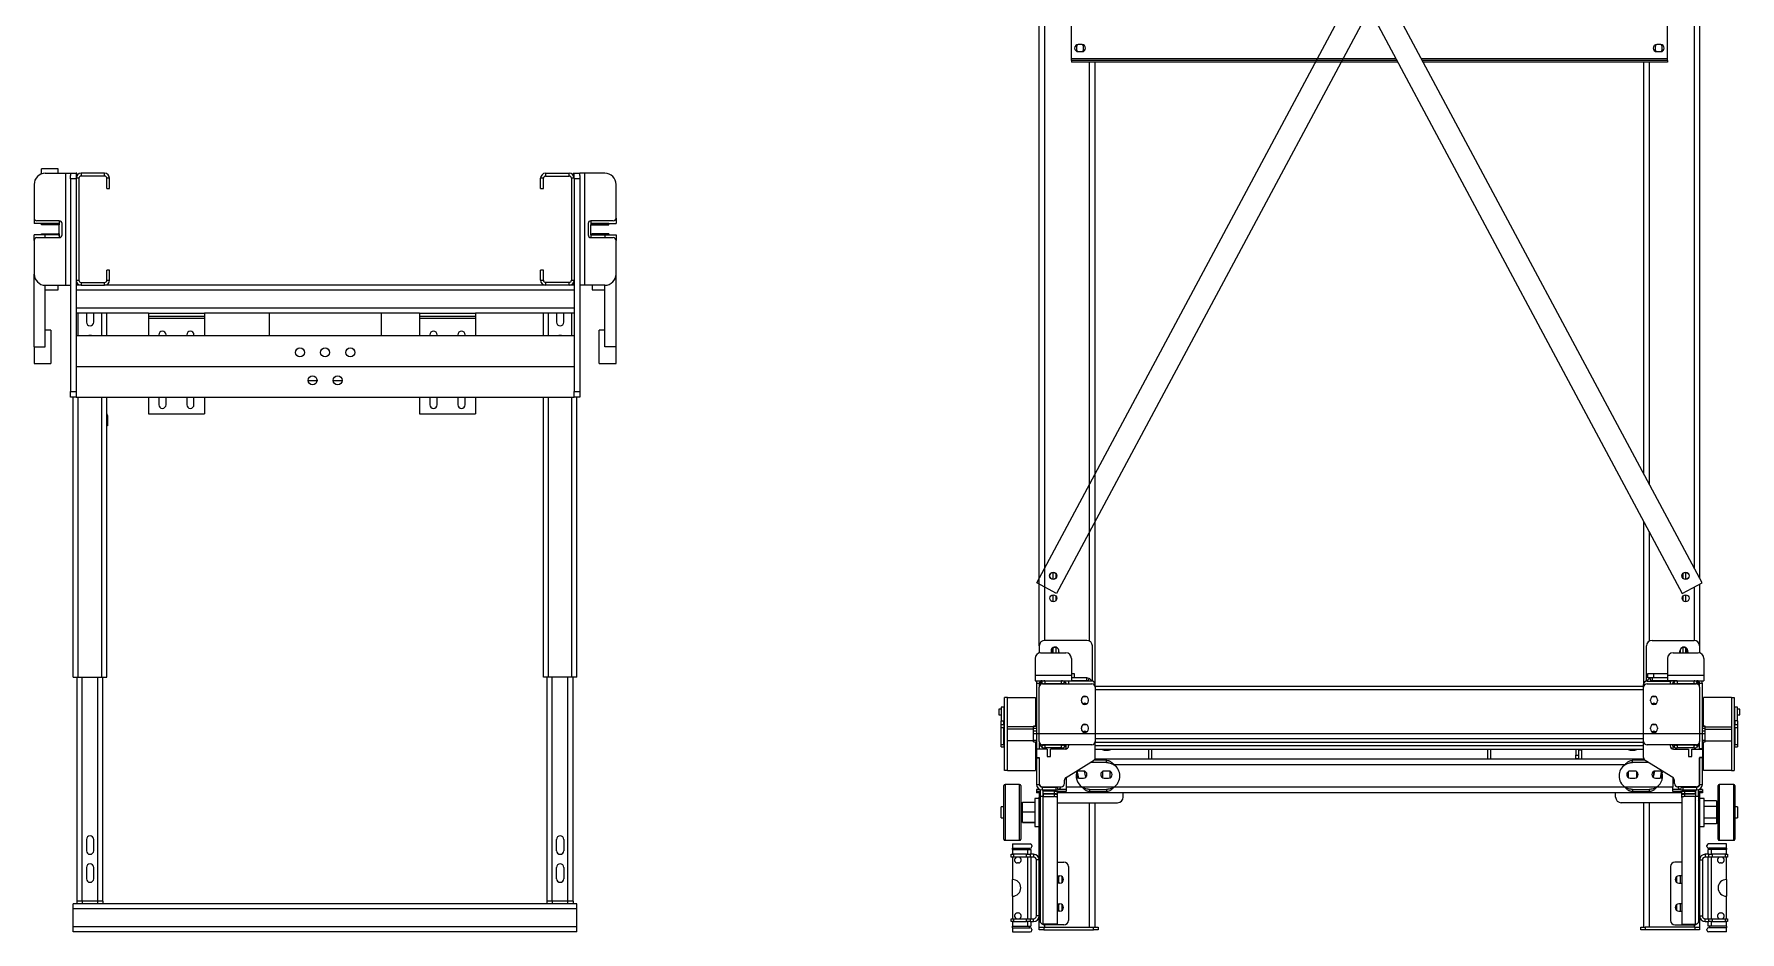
# Model space of a CAD drawing. Header units: millimetres. Extents: x -54 to 6594, y -112 to 3218.
# Drawn here: x 3507 to 6555, y 0 to 1604 of the extents above; entities that cross this region are included whole.
import ezdxf

# ---------------------------------------------------------------- set-up
doc = ezdxf.new("R2010")
doc.units = ezdxf.units.MM

# ---------------------------------------------------------------- blocks, each defined once
blk = doc.blocks.new('LKarkas_üstten')
at = {"color": 7, "linetype": 'Continuous', "lineweight": 15}
for p, q in [((43, 1363), (13, 1363)), ((13, 1353.7), (13, 1363)), ((20, 1355), (56, 1355)), ((43, 1355), (43, 1363)), ((56, 1355), (56, 1155)), ((56, 1355), (65, 1355)), ((65, 1355), (65, 1351)), ((65, 1355), (75, 1355)), ((65, 1345), (65, 1351)), ((65, 1345), (65, 965)), ((75, 1345), (65, 1345)), ((75, 1355), (75, 1346)), ((76.5, 1355), (75, 1355)), ((80, 1346), (75, 1346)), ((75, 1346), (75, 1164)), ((75, 1345), (75, 965)), ((76.5, 1351), (76.5, 1355)), ((80, 1346), (80, 1164)), ((84, 1355), (84, 1350)), ((126, 1355), (84, 1355)), ((126, 1350), (84, 1350)), ((126, 1350), (126, 1355)), ((130, 1328), (130, 1346)), ((135, 1346), (130, 1346)), ((135, 1328), (135, 1346)), ((910, 1346), (905, 1346)), ((905, 1328), (905, 1346)), ((910, 1328), (910, 1346)), ((914, 1355), (914, 1350)), ((914, 1355), (956, 1355)), ((914, 1350), (956, 1350)), ((956, 1350), (956, 1355)), ((960, 1346), (960, 1164)), ((965, 1346), (960, 1346)), ((963.5, 1355), (963.5, 1351)), ((963.5, 1355), (965, 1355)), ((965, 1355), (975, 1355)), ((965, 1346), (965, 1355)), ((965, 1346), (965, 1164)), ((965, 1345), (965, 965)), ((975, 1345), (965, 1345)), ((975, 1351), (975, 1355)), ((984, 1355), (975, 1355)), ((975, 1351), (975, 1345)), ((975, 1345), (975, 965)), ((984, 1155), (984, 1355)), ((1020, 1355), (984, 1355)), ((0, 1335), (0, 1275)), ((130, 1328), (135, 1328)), ((905, 1328), (910, 1328)), ((1040, 1275), (1040, 1335)), ((0, 1275), (0, 1265)), ((43, 1265), (0, 1265)), ((45, 1270), (5, 1270)), ((45, 1265), (43, 1265)), ((45, 1270), (45, 1263)), ((45, 1247), (45, 1263)), ((50, 1245), (50, 1265)), ((990, 1265), (990, 1245)), ((995, 1270), (995, 1263)), ((1035, 1270), (995, 1270)), ((995, 1265), (1040, 1265)), ((995, 1247), (995, 1263)), ((1040, 1275), (1040, 1265)), ((0, 1235), (0, 1245)), ((20, 1245), (0, 1245)), ((0, 1235), (0, 1175)), ((5, 1240), (45, 1240)), ((20, 1240), (20, 1245)), ((45, 1245), (20, 1245)), ((45, 1247), (45, 1240)), ((995, 1247), (995, 1240)), ((995, 1245), (1020, 1245)), ((995, 1240), (1035, 1240)), ((997, 1247), (997, 1245)), ((1020, 1245), (1020, 1240)), ((1020, 1245), (1040, 1245)), ((1027, 1247), (1027, 1245)), ((1040, 1245), (1040, 1235)), ((1040, 1175), (1040, 1235)), ((0, 1045), (0, 1175)), ((75, 1164), (80, 1164)), ((76.5, 1155), (76.5, 1159)), ((84, 1160), (84, 1155)), ((84, 1160), (126, 1160)), ((126, 1155), (126, 1160)), ((135, 1182), (130, 1182)), ((130, 1164), (130, 1182)), ((130, 1164), (135, 1164)), ((135, 1164), (135, 1182)), ((910, 1182), (905, 1182)), ((905, 1164), (905, 1182)), ((905, 1164), (910, 1164)), ((910, 1164), (910, 1182)), ((914, 1160), (914, 1155)), ((956, 1160), (914, 1160)), ((956, 1155), (956, 1160)), ((960, 1164), (965, 1164)), ((963.5, 1159), (963.5, 1155)), ((1040, 1045), (1040, 1175)), ((20, 1155), (56, 1155)), ((20, 1045), (20, 1155)), ((20, 1147), (43, 1147)), ((43, 1152.2), (43, 1155)), ((43, 1147), (43, 1152.2)), ((56, 1155), (65, 1155)), ((84, 1155), (75, 1155)), ((84, 1155), (126, 1155)), ((914, 1155), (126, 1155)), ((956, 1155), (914, 1155)), ((965, 1155), (956, 1155)), ((984, 1155), (975, 1155)), ((1020, 1155), (984, 1155)), ((997, 1155), (997, 1147)), ((997, 1147), (1020, 1147)), ((1020, 1045), (1020, 1155)), ((204.2, 1105), (75, 1105)), ((93.5, 1105), (93.5, 1089)), ((106.5, 1089), (106.5, 1105)), ((130, 1065), (130, 1105)), ((204.2, 1105), (204.2, 1100)), ((204.2, 1105), (304.2, 1105)), ((204.2, 1100), (304.2, 1100)), ((204.2, 1100), (204.2, 1096)), ((304.2, 1105), (304.2, 1100)), ((688.6, 1105), (304.2, 1105)), ((304.2, 1100), (304.2, 1096)), ((420, 1105), (420, 1065)), ((620, 1105), (620, 1065)), ((688.6, 1105), (688.6, 1100)), ((688.6, 1105), (788.6, 1105)), ((688.6, 1100), (788.6, 1100)), ((688.6, 1100), (688.6, 1096)), ((788.6, 1105), (788.6, 1100)), ((965, 1105), (788.6, 1105)), ((788.6, 1100), (788.6, 1096)), ((910, 1065), (910, 1105)), ((933.5, 1105), (933.5, 1089)), ((946.5, 1089), (946.5, 1105)), ((30, 1075), (20, 1075)), ((30, 1075), (30, 1045)), ((204.2, 1096), (304.2, 1096)), ((204.2, 1096), (204.2, 1065)), ((304.2, 1096), (304.2, 1065)), ((688.6, 1096), (788.6, 1096)), ((688.6, 1096), (688.6, 1065)), ((788.6, 1096), (788.6, 1065)), ((1020, 1075), (1010, 1075)), ((1010, 1015), (1010, 1075)), ((0, 1045), (20, 1045)), ((0, 1045), (0, 1015)), ((30, 1045), (30, 1015)), ((75, 1065), (965, 1065)), ((222.7, 1066.5), (222.7, 1065)), ((235.7, 1065), (235.7, 1066.5)), ((272.7, 1066.5), (272.7, 1065)), ((285.7, 1065), (285.7, 1066.5)), ((707.1, 1066.5), (707.1, 1065)), ((720.1, 1065), (720.1, 1066.5)), ((757.1, 1066.5), (757.1, 1065)), ((770.1, 1065), (770.1, 1066.5)), ((1040, 1045), (1020, 1045)), ((1040, 1015), (1040, 1045)), ((0, 1015), (30, 1015)), ((75, 1010), (965, 1010)), ((1010, 1015), (1040, 1015)), ((489.5, 985), (505.5, 985)), ((534.5, 985), (550.5, 985)), ((65, 965), (75, 965)), ((65, 955), (65, 965)), ((75, 955), (65, 955)), ((70, 455), (70, 955)), ((75, 965), (75, 955)), ((75, 955), (965, 955)), ((130, 455), (130, 955)), ((204.2, 955), (204.2, 925)), ((222.7, 955), (222.7, 941.5)), ((235.7, 941.5), (235.7, 955)), ((272.7, 955), (272.7, 941.5)), ((285.7, 941.5), (285.7, 955)), ((304.2, 955), (304.2, 925)), ((688.6, 955), (688.6, 925)), ((707.1, 955), (707.1, 941.5)), ((720.1, 941.5), (720.1, 955)), ((757.1, 955), (757.1, 941.5)), ((770.1, 941.5), (770.1, 955)), ((788.6, 955), (788.6, 925)), ((910, 455), (910, 955)), ((965, 965), (975, 965)), ((965, 955), (965, 965)), ((975, 955), (965, 955)), ((970, 455), (970, 955)), ((975, 965), (975, 955)), ((131, 922.5), (131, 904)), ((204.2, 925), (304.2, 925)), ((688.6, 925), (788.6, 925)), ((131, 904), (130, 904)), ((70, 455), (79, 455)), ((77, 55), (77, 455)), ((79, 455), (121, 455)), ((121, 455), (130, 455)), ((123, 55), (123, 455)), ((919, 455), (910, 455)), ((917, 55), (917, 455)), ((961, 455), (919, 455)), ((970, 455), (961, 455)), ((963, 55), (963, 455)), ((93.5, 165), (93.5, 145)), ((106.5, 145), (106.5, 165)), ((933.5, 145), (933.5, 165)), ((946.5, 165), (946.5, 145)), ((93.5, 115), (93.5, 95)), ((106.5, 95), (106.5, 115)), ((933.5, 95), (933.5, 115)), ((946.5, 115), (946.5, 95)), ((77, 50), (70, 50)), ((70, 41), (70, 50)), ((970, 41), (70, 41)), ((70, 9), (70, 41)), ((86, 55), (77, 55)), ((77, 50), (77, 55)), ((86, 50), (77, 50)), ((114, 55), (86, 55)), ((86, 55), (86, 50)), ((114, 50), (86, 50)), ((123, 55), (114, 55)), ((114, 50), (114, 55)), ((123, 50), (114, 50)), ((123, 55), (123, 50)), ((917, 50), (123, 50)), ((926, 55), (917, 55)), ((917, 50), (917, 55)), ((926, 50), (917, 50)), ((954, 55), (926, 55)), ((926, 55), (926, 50)), ((954, 50), (926, 50)), ((963, 55), (954, 55)), ((954, 50), (954, 55)), ((963, 50), (954, 50)), ((963, 55), (963, 50)), ((970, 50), (963, 50)), ((970, 41), (970, 50)), ((970, 9), (970, 41)), ((970, 9), (70, 9)), ((70, 0), (70, 9)), ((970, 0), (970, 9)), ((970, 0), (70, 0))]:
    blk.add_line(p, q, dxfattribs=at)
at = {"color": 8, "linetype": 'Continuous', "lineweight": 15}
for p, q in [((965, 1146), (75, 1146)), ((965, 1114), (75, 1114)), ((79, 1065), (79, 1105)), ((121, 1065), (121, 1105)), ((919, 1065), (919, 1105)), ((961, 1065), (961, 1105)), ((79, 455), (79, 955)), ((121, 455), (121, 955)), ((919, 455), (919, 955)), ((961, 455), (961, 955)), ((130, 922.5), (131, 922.5)), ((86, 55), (86, 455)), ((114, 55), (114, 455)), ((926, 55), (926, 455)), ((954, 55), (954, 455))]:
    blk.add_line(p, q, dxfattribs=at)
for points in [[(13, 1265), (43, 1265), (43, 1263), (13, 1263)], [(43, 1265), (45, 1265), (45, 1263), (43, 1263)], [(997, 1265), (995, 1265), (995, 1263), (997, 1263)], [(1027, 1265), (997, 1265), (997, 1263), (1027, 1263)], [(13, 1247), (43, 1247), (43, 1245), (13, 1245)], [(43, 1245), (45, 1245), (45, 1247), (43, 1247)], [(997, 1245), (995, 1245), (995, 1247), (997, 1247)], [(1027, 1247), (997, 1247), (997, 1245), (1027, 1245)]]:
    blk.add_lwpolyline(points, close=True)
at = {"color": 7, "linetype": 'Continuous', "lineweight": 15}
for centre in [(475, 1035), (520, 1035), (565, 1035), (497.5, 985), (542.5, 985)]:
    blk.add_circle(centre, 8, dxfattribs=at)
for centre, radius, start, end in [((20, 1335), 20, 90, 180), ((84, 1346), 9, 90, 180), ((84, 1346), 4, 90, 180), ((126, 1346), 9, 0, 90), ((126, 1346), 4, 0, 90), ((914, 1346), 9, 90, 180), ((914, 1346), 4, 90, 180), ((956, 1346), 9, 0, 90), ((956, 1346), 4, 0, 90), ((1020, 1335), 20, 0, 90), ((5, 1275), 5, 180, 270), ((45, 1265), 5, 0, 90), ((995, 1265), 5, 90, 180), ((1035, 1275), 5, 270, 0), ((5, 1235), 5, 90, 180), ((45, 1245), 5, 270, 0), ((995, 1245), 5, 180, 270), ((1035, 1235), 5, 0, 90), ((20, 1175), 20, 180, 270), ((84, 1164), 9, 180, 270), ((84, 1164), 4, 180, 270), ((126, 1164), 4, 270, 0), ((126, 1164), 9, 270, 0), ((914, 1164), 9, 180, 270), ((914, 1164), 4, 180, 270), ((956, 1164), 9, 270, 0), ((956, 1164), 4, 270, 0), ((1020, 1175), 20, 270, 0), ((100, 1089), 6.5, 180, 0), ((229.2, 1066.5), 6.5, 0, 180), ((279.2, 1066.5), 6.5, 0, 180), ((713.6, 1066.5), 6.5, 0, 180), ((763.6, 1066.5), 6.5, 0, 180), ((940, 1089), 6.5, 180, 0), ((100, 1059), 6.5, 67.3801, 112.6199), ((940, 1059), 6.5, 67.3801, 112.6199), ((124.5, 922.5), 6.5, 0, 32.2042), ((229.2, 941.5), 6.5, 180, 0), ((279.2, 941.5), 6.5, 180, 0), ((713.6, 941.5), 6.5, 180, 0), ((763.6, 941.5), 6.5, 180, 0), ((100, 165), 6.5, 0, 180), ((940, 165), 6.5, 0, 180), ((100, 145), 6.5, 180, 0), ((940, 145), 6.5, 180, 0), ((100, 115), 6.5, 0, 180), ((100, 95), 6.5, 180, 0), ((940, 115), 6.5, 0, 180), ((940, 95), 6.5, 180, 0)]:
    blk.add_arc(centre, radius, start, end, dxfattribs=at)

msp = doc.modelspace()

# ---------------------------------------------------------------- linework, layer by layer
at = {"color": 7, "linetype": 'Continuous', "lineweight": 25}
for p, q in [((5303.1, 510.7), (5303.1, 2728.4)), ((6483.1, 2727.7), (6483.1, 631.6)), ((5298.6, 623.3), (6384.7, 2650.7)), ((6419.9, 2631.8), (5333.9, 604.4)), ((5366.2, 2631.8), (6452.2, 604.4)), ((6487.5, 623.3), (5401.5, 2650.7)), ((5360.6, 1559.5), (5360.6, 1647.5)), ((6425.6, 1559.5), (6425.6, 1647.5)), ((5360.6, 1556.5), (5360.6, 1559.5)), ((5360.6, 1556.5), (5360.6, 1553.5)), ((5942.2, 1556.5), (5360.6, 1556.5)), ((5369.8, 1581), (5369.8, 1576)), ((5379.6, 1584.8), (5372.6, 1584.8)), ((5372.6, 1572.3), (5379.6, 1572.3)), ((5382.3, 1576), (5382.3, 1581)), ((6425.6, 1556.5), (5987.6, 1556.5)), ((6403.8, 1581), (6403.8, 1576)), ((6413.6, 1584.8), (6406.6, 1584.8)), ((6406.6, 1572.3), (6413.6, 1572.3)), ((6416.3, 1576), (6416.3, 1581)), ((6425.6, 1556.5), (6425.6, 1559.5)), ((6425.6, 1556.5), (6425.6, 1553.5)), ((5943.8, 1553.5), (5360.6, 1553.5)), ((5403.1, 442), (5403.1, 1553.5)), ((6425.6, 1553.5), (5989.2, 1553.5)), ((6383.1, 1553.5), (6383.1, 818.2)), ((6383.1, 733.5), (6383.1, 442)), ((5333.9, 604.4), (5298.6, 623.3)), ((5333.1, 632.1), (5333.1, 639.6)), ((6452.2, 604.4), (6487.5, 623.3)), ((6453.1, 639.6), (6453.1, 632.1)), ((6483.1, 620.9), (6483.1, 510.7)), ((5333.1, 592.1), (5333.1, 599.6)), ((6453.1, 599.6), (6453.1, 592.1)), ((5388.1, 520.7), (5313.1, 520.7)), ((6398.1, 520.7), (6473.1, 520.7)), ((5295.6, 488.5), (5295.6, 458.5)), ((5303.1, 510.7), (5303.1, 498.2)), ((5305.6, 498.5), (5350.6, 498.5)), ((5324.2, 500.3), (5324.6, 498.5)), ((5325.2, 500.4), (5325.6, 498.5)), ((5333.1, 498.5), (5333.1, 508.1)), ((5338.9, 498.5), (5337.9, 503.2)), ((5338.9, 498.5), (5337.9, 503.1)), ((5338.1, 498.5), (5338.1, 502.5)), ((5360.6, 488.5), (5360.6, 458.5)), ((5398.1, 447.9), (5398.1, 510.7)), ((6388.1, 447.9), (6388.1, 510.7)), ((6425.6, 488.5), (6425.6, 458.5)), ((6435.6, 498.5), (6480.6, 498.5)), ((6447.2, 498.5), (6448.2, 503.2)), ((6448.2, 503.1), (6447.2, 498.5)), ((6448.1, 502.5), (6448.1, 498.5)), ((6453.1, 508.1), (6453.1, 498.5)), ((6460.5, 498.5), (6460.9, 500.4)), ((6461.9, 500.3), (6461.5, 498.5)), ((6483.1, 510.7), (6483.1, 498.2)), ((6490.6, 488.5), (6490.6, 458.5)), ((5295.6, 458.5), (5360.6, 458.5)), ((5295.6, 458.5), (5295.6, 448.5)), ((5360.6, 461.5), (5365.6, 461.5)), ((5360.6, 458.5), (5360.6, 448.5)), ((5365.6, 461.5), (5365.6, 453.5)), ((6390.6, 453.5), (6390.6, 461.5)), ((6390.6, 461.5), (6400.6, 461.5)), ((6400.6, 461.5), (6400.6, 453.5)), ((6400.6, 461.5), (6425.6, 461.5)), ((6425.6, 458.5), (6490.6, 458.5)), ((6425.6, 458.5), (6425.6, 448.5)), ((6490.6, 458.5), (6490.6, 448.5)), ((5295.6, 448.5), (5313.1, 448.5)), ((5303.1, 443.5), (5298.1, 443.5)), ((5298.1, 443.5), (5298.1, 327)), ((5303.1, 443.5), (5303.1, 438.5)), ((5303.1, 340), (5303.1, 437)), ((5310.1, 442.5), (5307.1, 446.5)), ((5309.1, 443), (5397.1, 443)), ((5313.1, 448.5), (5313.1, 443.5)), ((5313.1, 448.5), (5343.1, 448.5)), ((5313.1, 443.5), (5343.1, 443.5)), ((5343.1, 448.5), (5360.6, 448.5)), ((5343.1, 443.5), (5343.1, 448.5)), ((5345.3, 448.2), (5368.1, 448.2)), ((5346.1, 442.5), (5349.1, 446.5)), ((5355.6, 448), (5355.6, 443)), ((5397.1, 448), (5355.6, 448)), ((5388.1, 453.5), (5360.6, 453.5)), ((5388.1, 448.5), (5360.6, 448.5)), ((5368.1, 453.7), (5365.6, 453.7)), ((5388.1, 448.5), (5388.1, 453.5)), ((5392.1, 452.7), (5390.1, 448.1)), ((5390.1, 448.1), (5390.3, 448)), ((6383.3, 438.5), (5402.9, 438.5)), ((5403.1, 438.5), (5403.1, 442)), ((5403.1, 437), (5403.1, 340)), ((6383.1, 438.5), (6383.1, 442)), ((6383.1, 340), (6383.1, 437)), ((6389.1, 448), (6430.6, 448)), ((6389.1, 443), (6477.1, 443)), ((6398.1, 453.5), (6390.6, 453.5)), ((6394.1, 452.7), (6396.1, 448.1)), ((6395.9, 448), (6396.1, 448.1)), ((6398.1, 453.5), (6398.1, 448.5)), ((6425.6, 453.5), (6398.1, 453.5)), ((6425.6, 448.5), (6398.1, 448.5)), ((6440.9, 448.2), (6418.1, 448.2)), ((6425.6, 448.5), (6443.1, 448.5)), ((6430.6, 448), (6430.6, 443)), ((6440.1, 442.5), (6437.1, 446.5)), ((6443.1, 448.5), (6443.1, 443.5)), ((6443.1, 448.5), (6473.1, 448.5)), ((6443.1, 443.5), (6473.1, 443.5)), ((6473.1, 448.5), (6490.6, 448.5)), ((6473.1, 443.5), (6473.1, 448.5)), ((6476.1, 442.5), (6479.1, 446.5)), ((6488.1, 443.5), (6483.1, 443.5)), ((6483.1, 438.5), (6483.1, 443.5)), ((6483.1, 437), (6483.1, 340)), ((6488.1, 327), (6488.1, 443.5)), ((5235.1, 397.9), (5231.1, 397.9)), ((5231.1, 397.9), (5231.1, 387.9)), ((5240.1, 401.3), (5235.1, 401.3)), ((5235.1, 401.2), (5235.1, 401.3)), ((5240.1, 401.2), (5235.1, 401.2)), ((5235.1, 401.2), (5235.1, 377.1)), ((5240.1, 401.3), (5240.1, 401.2)), ((5240.1, 401.2), (5240.1, 377.1)), ((5241.1, 396.9), (5240.1, 396.9)), ((5246.1, 418.5), (5241.1, 418.5)), ((5241.1, 288.5), (5241.1, 418.5)), ((5246.1, 288.5), (5246.1, 418.5)), ((5246.1, 418.5), (5296.1, 418.5)), ((5296.1, 418.5), (5296.1, 367.5)), ((5298.1, 414.5), (5296.1, 414.5)), ((5296.1, 397.5), (5298.1, 397.5)), ((5378.3, 412.5), (5378.3, 414.5)), ((5388, 419.8), (5381.2, 419.8)), ((5381.2, 407.3), (5388, 407.3)), ((5390.8, 414.5), (5390.8, 412.5)), ((6395.3, 412.5), (6395.3, 414.5)), ((6405, 419.8), (6398.2, 419.8)), ((6398.2, 407.3), (6405, 407.3)), ((6407.8, 414.5), (6407.8, 412.5)), ((6490.1, 414.5), (6488.1, 414.5)), ((6488.1, 397.5), (6490.1, 397.5)), ((6490.1, 367.5), (6490.1, 418.5)), ((6540.1, 418.5), (6490.1, 418.5)), ((6540.1, 418.5), (6540.1, 288.5)), ((6540.1, 418.5), (6545.1, 418.5)), ((6545.1, 418.5), (6545.1, 288.5)), ((6546.1, 396.9), (6545.1, 396.9)), ((6551.1, 401.3), (6546.1, 401.3)), ((6546.1, 401.2), (6546.1, 401.3)), ((6551.1, 401.2), (6546.1, 401.2)), ((6546.1, 377.1), (6546.1, 401.2)), ((6551.1, 401.3), (6551.1, 401.2)), ((6551.1, 377.1), (6551.1, 401.2)), ((6555.1, 397.9), (6551.1, 397.9)), ((6555.1, 387.9), (6555.1, 397.9)), ((5231.1, 387.9), (5235.1, 387.9)), ((5235.1, 377.1), (5240.1, 377.1)), ((5235.1, 370.1), (5235.1, 377.1)), ((5235.1, 364.2), (5235.1, 370.1)), ((5235.1, 370.1), (5240.1, 370.1)), ((5240.1, 388.9), (5241.1, 388.9)), ((5240.1, 370.1), (5240.1, 377.1)), ((5240.1, 370.1), (5240.1, 364.2)), ((5241.1, 368.5), (5240.1, 368.5)), ((5293.1, 366), (5246.1, 366)), ((5298.1, 367.5), (5293.1, 367.5)), ((5293.1, 367.4), (5293.1, 367.5)), ((5293.1, 364), (5293.1, 367.4)), ((5388, 369.8), (5381.2, 369.8)), ((6405, 369.8), (6398.2, 369.8)), ((6493.1, 367.5), (6488.1, 367.5)), ((6493.1, 367.4), (6493.1, 367.5)), ((6493.1, 364), (6493.1, 367.4)), ((6493.1, 366), (6540.1, 366)), ((6545.1, 388.9), (6546.1, 388.9)), ((6546.1, 368.5), (6545.1, 368.5)), ((6551.1, 377.1), (6546.1, 377.1)), ((6546.1, 377.1), (6546.1, 370.1)), ((6546.1, 370.1), (6551.1, 370.1)), ((6546.1, 364.2), (6546.1, 370.1)), ((6551.1, 387.9), (6555.1, 387.9)), ((6551.1, 377.1), (6551.1, 370.1)), ((6551.1, 370.1), (6551.1, 364.2)), ((5240.1, 364.2), (5235.1, 364.2)), ((5235.1, 334.8), (5235.1, 364.2)), ((5240.1, 334.8), (5240.1, 364.2)), ((5240.1, 338.5), (5241.1, 338.5)), ((5293.1, 361.8), (5246.1, 361.8)), ((5293.1, 341), (5246.1, 341)), ((5293.1, 359.3), (5293.1, 364)), ((5293.1, 342.7), (5293.1, 359.3)), ((5293.1, 339.5), (5293.1, 342.7)), ((5293.1, 339.5), (5298.1, 339.5)), ((5296.1, 339.5), (5296.1, 288.5)), ((5303.1, 338.5), (5303.1, 327)), ((5378.3, 362.5), (5378.3, 364.5)), ((5381.2, 357.3), (5388, 357.3)), ((5390.8, 364.5), (5390.8, 362.5)), ((6383.3, 338.5), (5402.9, 338.5)), ((5403.1, 311.3), (5403.1, 338.5)), ((6383.1, 311.3), (6383.1, 338.5)), ((6395.3, 362.5), (6395.3, 364.5)), ((6398.2, 357.3), (6405, 357.3)), ((6407.8, 364.5), (6407.8, 362.5)), ((6483.1, 327), (6483.1, 338.5)), ((6488.1, 339.5), (6493.1, 339.5)), ((6490.1, 288.5), (6490.1, 339.5)), ((6493.1, 359.3), (6493.1, 364)), ((6493.1, 361.8), (6540.1, 361.8)), ((6493.1, 342.7), (6493.1, 359.3)), ((6493.1, 339.5), (6493.1, 342.7)), ((6493.1, 341), (6540.1, 341)), ((6545.1, 338.5), (6546.1, 338.5)), ((6551.1, 364.2), (6546.1, 364.2)), ((6546.1, 364.2), (6546.1, 334.8)), ((6551.1, 364.2), (6551.1, 334.8)), ((5235.1, 334.8), (5240.1, 334.8)), ((5235.1, 330.8), (5235.1, 334.8)), ((5235.1, 330.8), (5240.1, 330.8)), ((5240.1, 334.8), (5240.1, 330.8)), ((5298.1, 309.5), (5296.1, 309.5)), ((5298.1, 327), (5303.1, 327)), ((5298.1, 326.5), (5298.1, 327)), ((5298.1, 326.5), (5298.1, 311.5)), ((5317.1, 326.5), (5298.1, 326.5)), ((5298.1, 311), (5298.1, 311.5)), ((5298.1, 311.5), (5303.1, 311.5)), ((5298.1, 311), (5303.1, 311)), ((5298.1, 311), (5298.1, 263.5)), ((5303.1, 326.5), (5303.1, 327)), ((5303.1, 311.5), (5303.1, 311)), ((5303.1, 311), (5303.1, 263.5)), ((5310.1, 334.5), (5307.1, 330.5)), ((5397.1, 334), (5309.1, 334)), ((5313.1, 333.5), (5313.1, 328.5)), ((5343.1, 333.5), (5313.1, 333.5)), ((5343.1, 328.5), (5313.1, 328.5)), ((5317.1, 326.5), (5317.1, 313.5)), ((5317.1, 313.5), (5323.1, 313.5)), ((5323.1, 313.5), (5323.1, 326.5)), ((5349.6, 326.5), (5323.1, 326.5)), ((5343.1, 328.5), (5343.1, 333.5)), ((5346.1, 334.5), (5349.1, 330.5)), ((5350.9, 275.8), (5400.2, 306.2)), ((5351.1, 326.7), (5351.1, 332.5)), ((5355.6, 334), (5355.6, 332.5)), ((5423.1, 306.5), (5400.6, 306.5)), ((6383.8, 308.5), (5402.4, 308.5)), ((6383.1, 326), (5403.1, 326)), ((5416.1, 326), (5416.1, 325.5)), ((5419.1, 324.8), (5427.1, 324.8)), ((5423.1, 302.5), (5423.1, 306.5)), ((5430.1, 325.5), (5430.1, 326)), ((5498.1, 326), (5498.1, 308.5)), ((5504.1, 308.5), (5504.1, 326)), ((6104.7, 308.5), (6104.7, 326)), ((6109.7, 326), (6109.7, 308.5)), ((6262.1, 326), (6262.1, 315.5)), ((6262.1, 315.5), (6267.1, 315.5)), ((6262.1, 309.9), (6262.1, 315.5)), ((6262.1, 309.9), (6267.1, 309.9)), ((6262.1, 309.9), (6262.1, 308.5)), ((6267.1, 326), (6267.1, 324.9)), ((6267.1, 324.9), (6272.1, 324.9)), ((6267.1, 308.5), (6267.1, 324.9)), ((6272.1, 326), (6272.1, 324.9)), ((6272.1, 324.9), (6272.1, 308.5)), ((6356.1, 325.5), (6356.1, 326)), ((6359.1, 324.8), (6367.1, 324.8)), ((6385.5, 306.5), (6363.1, 306.5)), ((6363.1, 302.5), (6363.1, 306.5)), ((6370.1, 326), (6370.1, 325.5)), ((6435.2, 275.8), (6385.9, 306.2)), ((6477.1, 334), (6389.1, 334)), ((6430.6, 334), (6430.6, 332.5)), ((6435.1, 332.5), (6435.1, 326.7)), ((6436.6, 326.5), (6463.1, 326.5)), ((6440.1, 334.5), (6437.1, 330.5)), ((6443.1, 333.5), (6443.1, 328.5)), ((6473.1, 333.5), (6443.1, 333.5)), ((6473.1, 328.5), (6443.1, 328.5)), ((6463.1, 326.5), (6463.1, 313.5)), ((6463.1, 313.5), (6469.1, 313.5)), ((6469.1, 313.5), (6469.1, 326.5)), ((6469.1, 326.5), (6488.1, 326.5)), ((6473.1, 328.5), (6473.1, 333.5)), ((6476.1, 334.5), (6479.1, 330.5)), ((6488.1, 327), (6483.1, 327)), ((6483.1, 327), (6483.1, 326.5)), ((6488.1, 311.5), (6483.1, 311.5)), ((6483.1, 311.5), (6483.1, 265)), ((6488.1, 311), (6483.1, 311)), ((6483.1, 263.5), (6483.1, 311)), ((6488.1, 327), (6488.1, 326.5)), ((6488.1, 326.5), (6488.1, 311.5)), ((6488.1, 311.5), (6488.1, 311)), ((6488.1, 263.5), (6488.1, 311)), ((6490.1, 309.5), (6488.1, 309.5)), ((6546.1, 334.8), (6551.1, 334.8)), ((6546.1, 330.8), (6546.1, 334.8)), ((6546.1, 330.8), (6551.1, 330.8)), ((6551.1, 334.8), (6551.1, 330.8)), ((5246.1, 288.5), (5241.1, 288.5)), ((5246.1, 288.5), (5296.1, 288.5)), ((5296.1, 292.5), (5298.1, 292.5)), ((5351.1, 275.9), (5351.1, 258.5)), ((5370, 285.1), (5372.1, 275.1)), ((5370.8, 286.3), (5371, 285.2)), ((5371, 285.2), (5373.2, 274.8)), ((5382.1, 287.3), (5374.1, 287.3)), ((5374.1, 274.8), (5382.1, 274.8)), ((5386.2, 276.3), (5383.9, 287)), ((5386.2, 276.3), (5383.9, 287)), ((5423.1, 302.5), (5394.2, 302.5)), ((5416.1, 286.5), (5416.1, 275.5)), ((5427.1, 287.3), (5419.1, 287.3)), ((5419.1, 274.8), (5427.1, 274.8)), ((5430.1, 275.5), (5430.1, 286.5)), ((6349.8, 298.5), (5436.3, 298.5)), ((6356.1, 275.5), (6356.1, 286.5)), ((6367.1, 287.3), (6359.1, 287.3)), ((6359.1, 274.8), (6367.1, 274.8)), ((6392, 302.5), (6363.1, 302.5)), ((6370.1, 286.5), (6370.1, 275.5)), ((6400, 276.3), (6402.3, 287)), ((6402.3, 287), (6400, 276.3)), ((6412.1, 287.3), (6404.1, 287.3)), ((6404.1, 274.8), (6412.1, 274.8)), ((6413, 274.8), (6415.2, 285.2)), ((6416.2, 285.1), (6414, 275.1)), ((6415.2, 285.2), (6415.3, 286.3)), ((6435.1, 275.9), (6435.1, 258.5)), ((6488.1, 292.5), (6490.1, 292.5)), ((6540.1, 288.5), (6490.1, 288.5)), ((6540.1, 288.5), (6545.1, 288.5)), ((5240.1, 165.5), (5240.1, 261.5)), ((5268.1, 263.5), (5242.1, 263.5)), ((5270.1, 261.5), (5270.1, 165.5)), ((5298.1, 263.5), (5303.1, 263.5)), ((5298.1, 254.5), (5298.1, 250.5)), ((5303.7, 254.5), (5298.1, 254.5)), ((5298.1, 250.5), (5298.1, 248.5)), ((5305.1, 250.5), (5298.1, 250.5)), ((5305.1, 248.5), (5298.1, 248.5)), ((5303.1, 254.8), (5303.1, 254.5)), ((5303.1, 248.5), (5303.1, 240.7)), ((5305.1, 259.5), (5305.1, 260.5)), ((5305.1, 241.5), (5305.1, 254)), ((5308.1, 258.5), (5308.1, 253.5)), ((5308.1, 258.5), (5333.1, 258.5)), ((5308.1, 253.5), (5333.1, 253.5)), ((5309.1, 259), (5342.1, 259)), ((5310.1, 258.5), (5310.1, 259)), ((5310.1, 241.5), (5310.1, 253.5)), ((5310.2, 246.6), (5310.2, 251.5)), ((5330.1, 251.5), (5310.2, 251.5)), ((5330.1, 246.6), (5310.2, 246.6)), ((5310.2, 246.3), (5310.2, 241.5)), ((5310.2, 246.3), (5330.1, 246.3)), ((5330.1, 246.6), (5330.1, 251.5)), ((5330.1, 241.5), (5330.1, 246.3)), ((5333.1, 253.5), (5333.1, 258.5)), ((5335.3, 259), (5335.1, 258.9)), ((5337.1, 254.3), (5335.1, 258.9)), ((5351.1, 250.5), (5335.1, 250.5)), ((5335.1, 250.4), (5335.1, 245.6)), ((6451.1, 248.5), (5335.1, 248.5)), ((5335.1, 244.9), (5335.1, 245.6)), ((5335.1, 244.9), (5335.1, 240.1)), ((5351.1, 254.5), (5337.4, 254.5)), ((5348.1, 265), (5348.1, 270.7)), ((5351.1, 258.5), (5351.1, 250.5)), ((5379.8, 258.5), (5351.1, 258.5)), ((5393.1, 254.5), (5393.1, 250.5)), ((5393.1, 254.5), (5423.1, 254.5)), ((5393.1, 250.5), (5423.1, 250.5)), ((5423.1, 254.5), (5423.1, 250.5)), ((6349.8, 258.5), (5436.3, 258.5)), ((5453.1, 240.7), (5453.1, 248.5)), ((6333.1, 240.7), (6333.1, 248.5)), ((6363.1, 254.5), (6363.1, 250.5)), ((6363.1, 254.5), (6393.1, 254.5)), ((6363.1, 250.5), (6393.1, 250.5)), ((6393.1, 254.5), (6393.1, 250.5)), ((6435.1, 258.5), (6406.3, 258.5)), ((6435.1, 250.5), (6435.1, 258.5)), ((6448.7, 254.5), (6435.1, 254.5)), ((6451.1, 250.5), (6435.1, 250.5)), ((6438.1, 265), (6438.1, 270.7)), ((6477.1, 259), (6444.1, 259)), ((6449.1, 254.3), (6451.1, 258.9)), ((6451.1, 258.9), (6450.9, 259)), ((6451.1, 245.6), (6451.1, 250.4)), ((6451.1, 244.9), (6451.1, 245.6)), ((6451.1, 240.1), (6451.1, 244.9)), ((6453.1, 258.5), (6453.1, 253.5)), ((6453.1, 258.5), (6478.1, 258.5)), ((6453.1, 253.5), (6478.1, 253.5)), ((6456.1, 251.5), (6456.1, 246.6)), ((6456.1, 251.5), (6476, 251.5)), ((6456.1, 246.6), (6476, 246.6)), ((6456.1, 246.3), (6456.1, 241.5)), ((6476, 246.3), (6456.1, 246.3)), ((6476, 246.6), (6476, 251.5)), ((6476, 246.3), (6476, 241.5)), ((6476.1, 258.5), (6476.1, 259)), ((6476.1, 241.5), (6476.1, 253.5)), ((6478.1, 253.5), (6478.1, 258.5)), ((6481.1, 259.5), (6481.1, 260.5)), ((6481.1, 241.5), (6481.1, 254)), ((6488.1, 250.5), (6481.1, 250.5)), ((6488.1, 248.5), (6481.1, 248.5)), ((6488.1, 254.5), (6482.4, 254.5)), ((6483.1, 263.5), (6488.1, 263.5)), ((6483.1, 254.8), (6483.1, 254.5)), ((6483.1, 248.5), (6483.1, 240.7)), ((6488.1, 254.5), (6488.1, 250.5)), ((6488.1, 250.5), (6488.1, 248.5)), ((6516.1, 165.5), (6516.1, 261.5)), ((6544.1, 263.5), (6518.1, 263.5)), ((6546.1, 261.5), (6546.1, 165.5)), ((5240.1, 223.5), (5235.1, 223.5)), ((5235.1, 213.9), (5235.1, 223.5)), ((5235.1, 203.5), (5235.1, 213.9)), ((5273.1, 226), (5270.1, 226)), ((5273.1, 231.9), (5295.1, 231.9)), ((5273.1, 214.4), (5273.1, 231.9)), ((5273.1, 196), (5273.1, 214.4)), ((5273.1, 214.4), (5295.1, 214.4)), ((5303.1, 238.5), (5295.1, 238.5)), ((5295.1, 238.5), (5295.1, 188.5)), ((5303.1, 8.5), (5303.1, 240.7)), ((5310.1, 241.5), (5305.1, 241.5)), ((5305.1, 18.8), (5305.1, 241.5)), ((5310.2, 13.5), (5310.2, 241.5)), ((5310.2, 241.5), (5330.1, 241.5)), ((5335.1, 240.1), (5335.1, 13.5)), ((5335.1, 230.7), (5443.1, 230.7)), ((5403.1, 8.5), (5403.1, 230.7)), ((6451.1, 230.7), (6343.1, 230.7)), ((6383.1, 230.7), (6383.1, 8.5)), ((6451.1, 240.1), (6451.1, 13.5)), ((6476, 241.5), (6456.1, 241.5)), ((6476, 13.5), (6476, 241.5)), ((6481.1, 241.5), (6476.1, 241.5)), ((6481.1, 241.5), (6481.1, 18.8)), ((6483.1, 240.7), (6483.1, 8.5)), ((6491.1, 238.5), (6483.1, 238.5)), ((6491.1, 188.5), (6491.1, 238.5)), ((6513.1, 234.3), (6491.1, 234.3)), ((6513.1, 223.9), (6491.1, 223.9)), ((6513.1, 234.3), (6513.1, 223.9)), ((6516.1, 226), (6513.1, 226)), ((6513.1, 223.9), (6513.1, 203.1)), ((6551.1, 223.5), (6546.1, 223.5)), ((6551.1, 223.5), (6551.1, 203.5)), ((5235.1, 203.5), (5240.1, 203.5)), ((5270.1, 201), (5273.1, 201)), ((5273.1, 196), (5295.1, 196)), ((5273.1, 195.1), (5273.1, 196)), ((5273.1, 195.1), (5295.1, 195.1)), ((5295.1, 188.5), (5303.1, 188.5)), ((6483.1, 188.5), (6491.1, 188.5)), ((6513.1, 203.1), (6491.1, 203.1)), ((6513.1, 192.7), (6491.1, 192.7)), ((6513.1, 203.1), (6513.1, 192.7)), ((6513.1, 201), (6516.1, 201)), ((6546.1, 203.5), (6551.1, 203.5)), ((5242.1, 163.5), (5268.1, 163.5)), ((5255.1, 157), (5255.1, 149.5)), ((5255.1, 157), (5287.1, 157)), ((5290.1, 154), (5290.1, 152.5)), ((6496.1, 152.5), (6496.1, 154)), ((6531.1, 157), (6499.1, 157)), ((6518.1, 163.5), (6544.1, 163.5)), ((6531.1, 149.5), (6531.1, 157)), ((5253.1, 133.5), (5253.1, 138.5)), ((5253.1, 138.5), (5256.8, 138.5)), ((5256.8, 133.5), (5253.1, 133.5)), ((5255.1, 149.5), (5287.1, 149.5)), ((5255.1, 147), (5255.1, 149.5)), ((5255.1, 147), (5282.1, 147)), ((5255.1, 147), (5255.1, 138.5)), ((5255.1, 133.5), (5255.1, 93.5)), ((5256.8, 138.5), (5256.8, 133.5)), ((5280.3, 138.5), (5256.8, 138.5)), ((5280.3, 133.5), (5256.8, 133.5)), ((5265.8, 123.3), (5264.3, 123.3)), ((5280.3, 133.5), (5280.3, 138.5)), ((5280.3, 138.5), (5286.6, 138.5)), ((5286.6, 133.5), (5280.3, 133.5)), ((5282.1, 147), (5288.1, 147)), ((5285.1, 149.5), (5285.1, 147)), ((5286.6, 138.5), (5286.6, 133.5)), ((5293.1, 138.5), (5286.6, 138.5)), ((5293.1, 133.5), (5286.6, 133.5)), ((5288.1, 147), (5288.1, 138.5)), ((5288.1, 133.5), (5288.1, 23.5)), ((5293.1, 138.5), (5293.1, 133.5)), ((5303.1, 128.5), (5298.1, 128.5)), ((5298.1, 28.5), (5298.1, 128.5)), ((5335.1, 124.5), (5347.1, 124.5)), ((6451.1, 124.5), (6439.1, 124.5)), ((6483.1, 128.5), (6488.1, 128.5)), ((6488.1, 128.5), (6488.1, 28.5)), ((6493.1, 138.5), (6493.1, 133.5)), ((6499.5, 138.5), (6493.1, 138.5)), ((6499.5, 133.5), (6493.1, 133.5)), ((6498.1, 138.5), (6498.1, 147)), ((6504.1, 147), (6498.1, 147)), ((6498.1, 23.5), (6498.1, 133.5)), ((6531.1, 149.5), (6499.1, 149.5)), ((6499.5, 133.5), (6499.5, 138.5)), ((6499.5, 138.5), (6505.8, 138.5)), ((6505.8, 133.5), (6499.5, 133.5)), ((6501.1, 147), (6501.1, 149.5)), ((6531.1, 147), (6504.1, 147)), ((6505.8, 138.5), (6505.8, 133.5)), ((6529.4, 138.5), (6505.8, 138.5)), ((6529.4, 133.5), (6505.8, 133.5)), ((6521.8, 123.3), (6520.3, 123.3)), ((6529.4, 133.5), (6529.4, 138.5)), ((6529.4, 138.5), (6533.1, 138.5)), ((6533.1, 133.5), (6529.4, 133.5)), ((6531.1, 149.5), (6531.1, 147)), ((6531.1, 138.5), (6531.1, 147)), ((6531.1, 93.5), (6531.1, 133.5)), ((6533.1, 138.5), (6533.1, 133.5)), ((5255.1, 63.5), (5255.1, 93.5)), ((5335.1, 99.9), (5336.1, 100)), ((5336.1, 100), (5340.1, 100)), ((5338.1, 87), (5338.1, 100)), ((5344.3, 97.5), (5344.2, 98.5)), ((5344.3, 89.5), (5344.3, 97.5)), ((5355.1, 116.5), (5355.1, 20.5)), ((6431.1, 116.5), (6431.1, 20.5)), ((6441.9, 98.5), (6441.8, 97.5)), ((6441.8, 97.5), (6441.8, 89.5)), ((6450.1, 100), (6446.1, 100)), ((6448.1, 100), (6448.1, 87)), ((6451.1, 99.9), (6450.1, 100)), ((6531.1, 93.5), (6531.1, 63.5)), ((5255.1, 63.5), (5255.1, 23.5)), ((5336.1, 87), (5335.1, 87.1)), ((5340.1, 87), (5336.1, 87)), ((5344.2, 88.5), (5344.3, 89.5)), ((6441.8, 89.5), (6441.9, 88.5)), ((6446.1, 87), (6450.1, 87)), ((6450.1, 87), (6451.1, 87.1)), ((6531.1, 23.5), (6531.1, 63.5)), ((5264.3, 33.8), (5265.8, 33.8)), ((5335.1, 49.9), (5336.1, 50)), ((5336.1, 37), (5335.1, 37.1)), ((5336.1, 50), (5340.1, 50)), ((5340.1, 37), (5336.1, 37)), ((5338.1, 37), (5338.1, 50)), ((5344.3, 47.5), (5344.2, 48.5)), ((5344.2, 38.5), (5344.3, 39.5)), ((5344.3, 39.5), (5344.3, 47.5)), ((6441.9, 48.5), (6441.8, 47.5)), ((6441.8, 47.5), (6441.8, 39.5)), ((6441.8, 39.5), (6441.9, 38.5)), ((6450.1, 50), (6446.1, 50)), ((6446.1, 37), (6450.1, 37)), ((6448.1, 50), (6448.1, 37)), ((6451.1, 49.9), (6450.1, 50)), ((6450.1, 37), (6451.1, 37.1)), ((6520.3, 33.8), (6521.8, 33.8)), ((5253.1, 18.5), (5253.1, 23.5)), ((5253.1, 23.5), (5256.8, 23.5)), ((5256.8, 18.5), (5253.1, 18.5)), ((5255.1, 18.5), (5255.1, 10)), ((5255.1, 7.5), (5255.1, 10)), ((5255.1, 10), (5282.1, 10)), ((5255.1, 7.5), (5255.1, 0)), ((5255.1, 7.5), (5287.1, 7.5)), ((5255.1, 0), (5287.1, 0)), ((5256.8, 23.5), (5256.8, 18.5)), ((5256.8, 23.5), (5280.3, 23.5)), ((5256.8, 18.5), (5280.3, 18.5)), ((5280.3, 18.5), (5280.3, 23.5)), ((5280.3, 23.5), (5286.6, 23.5)), ((5286.6, 18.5), (5280.3, 18.5)), ((5282.1, 10), (5288.1, 10)), ((5285.1, 10), (5285.1, 7.5)), ((5286.6, 23.5), (5286.6, 18.5)), ((5286.6, 23.5), (5293.1, 23.5)), ((5286.6, 18.5), (5293.1, 18.5)), ((5288.1, 18.5), (5288.1, 10)), ((5290.1, 4.5), (5290.1, 3)), ((5293.1, 18.5), (5293.1, 23.5)), ((5303.1, 28.5), (5298.1, 28.5)), ((5303.1, 3.5), (5303.1, 8.5)), ((5303.1, 8.5), (5311.1, 8.5)), ((5311.1, 3.5), (5303.1, 3.5)), ((5335.1, 13.5), (5310.2, 13.5)), ((5311.1, 8.5), (5311.1, 3.5)), ((5311.1, 8.5), (5400.1, 8.5)), ((5311.1, 3.5), (5400.1, 3.5)), ((5347.1, 12.5), (5313.1, 12.5)), ((5400.1, 3.5), (5400.1, 8.5)), ((5400.1, 8.5), (5408.1, 8.5)), ((5408.1, 3.5), (5400.1, 3.5)), ((5408.1, 8.5), (5408.1, 3.5)), ((6378.1, 3.5), (6378.1, 8.5)), ((6378.1, 8.5), (6386.1, 8.5)), ((6386.1, 3.5), (6378.1, 3.5)), ((6386.1, 8.5), (6386.1, 3.5)), ((6475.1, 8.5), (6386.1, 8.5)), ((6475.1, 3.5), (6386.1, 3.5)), ((6439.1, 12.5), (6473.1, 12.5)), ((6451.1, 13.5), (6476, 13.5)), ((6475.1, 3.5), (6475.1, 8.5)), ((6475.1, 8.5), (6483.1, 8.5)), ((6483.1, 3.5), (6475.1, 3.5)), ((6483.1, 28.5), (6488.1, 28.5)), ((6483.1, 8.5), (6483.1, 3.5)), ((6493.1, 18.5), (6493.1, 23.5)), ((6493.1, 23.5), (6499.5, 23.5)), ((6493.1, 18.5), (6499.5, 18.5)), ((6496.1, 3), (6496.1, 4.5)), ((6498.1, 10), (6498.1, 18.5)), ((6504.1, 10), (6498.1, 10)), ((6531.1, 7.5), (6499.1, 7.5)), ((6531.1, 0), (6499.1, 0)), ((6499.5, 18.5), (6499.5, 23.5)), ((6499.5, 23.5), (6505.8, 23.5)), ((6505.8, 18.5), (6499.5, 18.5)), ((6501.1, 7.5), (6501.1, 10)), ((6531.1, 10), (6504.1, 10)), ((6505.8, 23.5), (6505.8, 18.5)), ((6505.8, 23.5), (6529.4, 23.5)), ((6505.8, 18.5), (6529.4, 18.5)), ((6529.4, 18.5), (6529.4, 23.5)), ((6529.4, 23.5), (6533.1, 23.5)), ((6533.1, 18.5), (6529.4, 18.5)), ((6531.1, 10), (6531.1, 18.5)), ((6531.1, 10), (6531.1, 7.5)), ((6531.1, 0), (6531.1, 7.5)), ((6533.1, 23.5), (6533.1, 18.5))]:
    msp.add_line(p, q, dxfattribs=at)
at = {"color": 8, "linetype": 'Continuous', "lineweight": 25}
for p, q in [((5313.1, 520.7), (5313.1, 2708)), ((6473.1, 2704.7), (6473.1, 650.2)), ((5940.6, 1559.5), (5360.6, 1559.5)), ((6425.6, 1559.5), (5986, 1559.5)), ((5393.1, 519.3), (5393.1, 1553.5)), ((6393.1, 1553.5), (6393.1, 799.6)), ((6393.1, 714.9), (6393.1, 519.3)), ((5328.1, 629.6), (5328.1, 642.1)), ((6458.1, 642.1), (6458.1, 629.6)), ((6473.1, 615.6), (6473.1, 520.7)), ((5328.1, 589.6), (5328.1, 602.1)), ((6458.1, 602.1), (6458.1, 589.6)), ((5328.1, 498.5), (5328.1, 507.2)), ((6458.1, 507.2), (6458.1, 498.5)), ((5303.3, 438.5), (5303.1, 438.5)), ((6383.1, 432.5), (5403.1, 432.5)), ((6482.9, 438.5), (6483.1, 438.5)), ((5293.1, 367.4), (5298.1, 367.4)), ((6488.1, 367.4), (6493.1, 367.4)), ((5293.1, 364), (5298.1, 364)), ((5293.1, 359.3), (5298.1, 359.3)), ((5293.1, 342.7), (5298.1, 342.7)), ((5303.3, 338.5), (5303.1, 338.5)), ((6383.1, 344.5), (5403.1, 344.5)), ((6482.9, 338.5), (6483.1, 338.5)), ((6488.1, 364), (6493.1, 364)), ((6488.1, 359.3), (6493.1, 359.3)), ((6488.1, 342.7), (6493.1, 342.7)), ((6383.1, 332), (5403.1, 332)), ((5242.1, 263.5), (5242.1, 163.5)), ((5268.1, 163.5), (5268.1, 263.5)), ((5310.2, 246.3), (5310.2, 246.6)), ((5436.3, 258.5), (5379.8, 258.5)), ((6406.3, 258.5), (6349.8, 258.5)), ((6476, 246.6), (6476, 246.3)), ((6518.1, 263.5), (6518.1, 163.5)), ((6544.1, 163.5), (6544.1, 263.5)), ((5393.1, 8.5), (5393.1, 230.7)), ((6393.1, 230.7), (6393.1, 8.5)), ((5282.1, 147), (5282.1, 138.5)), ((5282.1, 133.5), (5282.1, 23.5)), ((6504.1, 138.5), (6504.1, 147)), ((6504.1, 23.5), (6504.1, 133.5)), ((5282.1, 18.5), (5282.1, 10)), ((5313.1, 8.5), (5313.1, 12.5)), ((6473.1, 12.5), (6473.1, 8.5)), ((6504.1, 10), (6504.1, 18.5))]:
    msp.add_line(p, q, dxfattribs=at)
at = {"color": 7, "linetype": 'Continuous'}
msp.add_line((6493.1, 353.5), (5293.1, 353.5), dxfattribs=at)
at = {"color": 7, "linetype": 'Continuous', "lineweight": 25, "flags": 128}
for points in [[(5369.2, 453.5), (5369.1, 453.5), (5368.1, 453.7)], [(5368.1, 448.2), (5369.1, 448.5), (5369.2, 448.5)], [(6418.1, 448.2), (6417, 448.5), (6416.9, 448.5)], [(5330.1, 251.5), (5331, 251.5), (5332, 251.4), (5332.9, 251.3), (5333.6, 251.2), (5334.2, 251), (5334.7, 250.8), (5335, 250.6), (5335.1, 250.4)], [(5335.1, 245.6), (5335, 245.8), (5334.7, 246), (5334.2, 246.1), (5333.6, 246.3), (5332.9, 246.4), (5332, 246.5), (5331, 246.6), (5330.1, 246.6)], [(5330.1, 246.3), (5331, 246.3), (5332, 246.2), (5332.9, 246.1), (5333.6, 245.9), (5334.2, 245.7), (5334.7, 245.5), (5335, 245.2), (5335.1, 244.9)], [(6451.1, 250.4), (6451.2, 250.6), (6451.5, 250.8), (6451.9, 251), (6452.5, 251.2), (6453.3, 251.3), (6454.2, 251.4), (6455.1, 251.5), (6456.1, 251.5)], [(6456.1, 246.6), (6455.1, 246.6), (6454.2, 246.5), (6453.3, 246.4), (6452.5, 246.3), (6451.9, 246.1), (6451.5, 246), (6451.2, 245.8), (6451.1, 245.6)], [(6451.1, 244.9), (6451.2, 245.2), (6451.5, 245.5), (6451.9, 245.7), (6452.5, 245.9), (6453.3, 246.1), (6454.2, 246.2), (6455.1, 246.3), (6456.1, 246.3)], [(5335.1, 240.1), (5335, 240.4), (5334.7, 240.6), (5334.2, 240.9), (5333.6, 241.1), (5332.9, 241.3), (5332, 241.4), (5331, 241.5), (5330.1, 241.5)], [(6456.1, 241.5), (6455.1, 241.5), (6454.2, 241.4), (6453.3, 241.3), (6452.5, 241.1), (6451.9, 240.9), (6451.5, 240.6), (6451.2, 240.4), (6451.1, 240.1)]]:
    msp.add_lwpolyline(points, dxfattribs=at)
at = {"color": 7, "linetype": 'Continuous', "lineweight": 25}
for centre, radius in [((5328.1, 635.9), 6.5), ((5328.1, 635.9), 6.25), ((5328.1, 635.9), 6.25), ((6458.1, 635.9), 6.5), ((6458.1, 635.9), 6.25), ((5328.1, 595.9), 6.25), ((6458.1, 595.9), 6.25)]:
    msp.add_circle(centre, radius, dxfattribs=at)
for centre, radius, start, end in [((5372.6, 1578.5), 6.25, 90, 270), ((5376.1, 1581), 6.25, 145.6641, 180), ((5376.1, 1576), 6.25, 180, 214.3359), ((5379.6, 1578.5), 6.25, 270, 90), ((5376.1, 1581), 6.25, 0, 34.3359), ((5376.1, 1576), 6.25, 325.6641, 0), ((6406.6, 1578.5), 6.25, 90, 270), ((6410.1, 1581), 6.25, 145.664, 180), ((6410.1, 1576), 6.25, 180, 214.336), ((6413.6, 1578.5), 6.25, 270, 90), ((6410.1, 1581), 6.25, 0, 34.336), ((6410.1, 1576), 6.25, 325.6641, 0), ((5313.1, 510.7), 10, 90, 180), ((5388.1, 510.7), 10, 0, 90), ((6398.1, 510.7), 10, 90, 180), ((6473.1, 510.7), 10, 0, 90), ((5305.6, 488.5), 10, 90, 180), ((5331.1, 501.7), 7, 12, 192), ((5331.6, 501.7), 6.5, 12, 192), ((5350.6, 488.5), 10, 0, 90), ((6435.6, 488.5), 10, 90, 180), ((6455.1, 501.7), 7, 348, 168), ((6454.6, 501.7), 6.5, 348, 168), ((6480.6, 488.5), 10, 0, 90), ((5308.1, 443.5), 10, 150, 180), ((5308.1, 443.5), 5, 90, 180), ((5313.1, 438.5), 10, 126.8699, 180), ((5309.1, 437), 6, 90, 180), ((5313.1, 438.5), 10, 90, 126.8699), ((5313.1, 438.5), 5, 90, 126.8699), ((5343.1, 438.5), 10, 53.1301, 90), ((5343.1, 438.5), 5, 53.1301, 90), ((5343.1, 438.5), 10, 26.7437, 53.1301), ((5388.1, 443.5), 10, 66.4218, 90), ((5388.1, 443.5), 5, 66.4218, 90), ((5388.1, 443.5), 10, 26.7437, 66.4218), ((5397.1, 442), 6, 0, 90), ((5397.1, 437), 6, 0, 90), ((6389.1, 442), 6, 90, 180), ((6389.1, 437), 6, 90, 180), ((6398.1, 443.5), 10, 113.5782, 153.2563), ((6398.1, 443.5), 10, 90, 113.5782), ((6398.1, 443.5), 5, 90, 113.5782), ((6443.1, 438.5), 10, 126.8699, 153.2563), ((6443.1, 438.5), 10, 90, 126.8699), ((6443.1, 438.5), 5, 90, 126.8699), ((6473.1, 438.5), 10, 53.1301, 90), ((6473.1, 438.5), 5, 53.1301, 90), ((6477.1, 437), 6, 0, 90), ((6478.1, 443.5), 5, 0, 90), ((6473.1, 438.5), 10, 0, 53.1301), ((6478.1, 443.5), 10, 0, 30), ((5384.6, 414.5), 6.25, 0, 180), ((5384.6, 412.5), 6.25, 180, 0), ((5384.6, 402), 6.25, 57.1401, 122.8599), ((6401.6, 414.5), 6.25, 0, 180), ((6401.6, 412.5), 6.25, 180, 0), ((6401.6, 402), 6.25, 57.1401, 122.8599), ((5384.6, 364.5), 6.25, 0, 180), ((6401.6, 364.5), 6.25, 0, 180), ((5309.1, 340), 6, 180, 270), ((5313.1, 338.5), 10, 180, 233.1301), ((5384.6, 362.5), 6.25, 180, 0), ((5384.6, 352), 6.25, 57.1401, 122.8599), ((5397.1, 340), 6, 270, 0), ((6389.1, 340), 6, 180, 270), ((6401.6, 362.5), 6.25, 180, 0), ((6401.6, 352), 6.25, 57.1401, 122.8599), ((6477.1, 340), 6, 270, 0), ((6473.1, 338.5), 10, 306.8699, 0), ((5313.1, 338.5), 10, 233.1301, 270), ((5313.1, 338.5), 5, 233.1301, 270), ((5343.1, 338.5), 5, 270, 306.8699), ((5343.1, 338.5), 10, 270, 306.8699), ((5343.1, 338.5), 10, 306.8699, 333.2563), ((5349.6, 332.5), 6, 270, 0), ((5397.1, 311.3), 6, 301.7236, 0), ((5419.1, 331), 6.25, 233.1301, 270), ((5427.1, 331), 6.25, 270, 306.8699), ((6359.1, 331), 6.25, 233.1301, 270), ((6367.1, 331), 6.25, 270, 306.8699), ((6389.1, 311.3), 6, 180, 238.2764), ((6436.6, 332.5), 6, 180, 270), ((6443.1, 338.5), 10, 206.7437, 233.1301), ((6443.1, 338.5), 10, 233.1301, 270), ((6443.1, 338.5), 5, 233.1301, 270), ((6473.1, 338.5), 5, 270, 306.8699), ((6473.1, 338.5), 10, 270, 306.8699), ((5354.1, 270.7), 6, 121.7236, 180), ((5393.1, 278.5), 24, 155.9899, 236.4427), ((5374.1, 281), 6.25, 217.4019, 270), ((5374.1, 281), 6.25, 90, 127.6064), ((5382.1, 281), 6.25, 270, 90), ((5419.1, 281), 6.25, 90, 270), ((5427.1, 281), 6.25, 270, 90), ((5423.1, 278.5), 24, 303.5573, 56.4427), ((6363.1, 278.5), 24, 123.5573, 236.4427), ((6359.1, 281), 6.25, 90, 270), ((6367.1, 281), 6.25, 270, 90), ((6404.1, 281), 6.25, 90, 270), ((6393.1, 278.5), 24, 303.5573, 24.0101), ((6412.1, 281), 6.25, 52.3936, 90), ((6412.1, 281), 6.25, 270, 322.5981), ((6432.1, 270.7), 6, 0, 58.2764), ((5242.1, 261.5), 2, 90, 180), ((5268.1, 261.5), 2, 0, 90), ((5308.1, 263.5), 10, 180, 270), ((5309.1, 265), 6, 180, 270), ((5308.1, 263.5), 5, 180, 270), ((5310.2, 246.5), 0.0989, 89.3435, 179.3281), ((5310.2, 246.4), 0.0981, 181.1614, 271.1161), ((5333.1, 263.5), 5, 270, 293.5782), ((5333.1, 263.5), 10, 270, 293.5782), ((5333.1, 263.5), 10, 293.5782, 333.2563), ((5342.1, 265), 6, 270, 0), ((6444.1, 265), 6, 180, 270), ((6453.1, 263.5), 10, 206.7437, 246.4218), ((6453.1, 263.5), 10, 246.4218, 270), ((6453.1, 263.5), 5, 246.4218, 270), ((6476, 246.5), 0.0989, 0.6719, 90.6565), ((6476, 246.4), 0.0981, 268.8839, 358.8386), ((6477.1, 265), 6, 270, 0), ((6478.1, 263.5), 5, 270, 0), ((6478.1, 263.5), 10, 270, 0), ((6518.1, 261.5), 2, 90, 180), ((6544.1, 261.5), 2, 0, 90), ((5313.1, 240.7), 10, 180, 216.8699), ((5310.2, 246.8), 5.31, 268.9204, 270), ((5443.1, 240.7), 10, 270, 0), ((6343.1, 240.7), 10, 180, 270), ((6476, 246.8), 5.31, 270, 271.0796), ((6473.1, 240.7), 10, 323.1301, 0), ((5242.1, 165.5), 2, 180, 270), ((5268.1, 165.5), 2, 270, 0), ((5287.1, 154), 3, 0, 90), ((5287.1, 152.5), 3, 270, 0), ((6499.1, 154), 3, 90, 180), ((6499.1, 152.5), 3, 180, 270), ((6518.1, 165.5), 2, 180, 270), ((6544.1, 165.5), 2, 270, 0), ((5264.3, 128.5), 5.25, 107.7191, 270), ((5265.8, 128.5), 5.25, 270, 72.2809), ((5293.1, 128.5), 10, 0, 90), ((5293.1, 128.5), 5, 0, 90), ((5347.1, 116.5), 8, 0, 90), ((6439.1, 116.5), 8, 90, 180), ((6493.1, 128.5), 10, 90, 180), ((6493.1, 128.5), 5, 90, 180), ((6520.3, 128.5), 5.25, 107.7191, 270), ((6521.8, 128.5), 5.25, 270, 72.2809), ((5255.1, 78.5), 15, 270, 90), ((5340.1, 93.5), 6.5, 270, 90), ((6446.1, 93.5), 6.5, 90, 270), ((6531.1, 78.5), 15, 90, 270), ((5264.3, 28.5), 5.25, 90, 252.2809), ((5265.8, 28.5), 5.25, 287.7191, 90), ((5340.1, 43.5), 6.5, 270, 90), ((6446.1, 43.5), 6.5, 90, 270), ((6520.3, 28.5), 5.25, 90, 252.2809), ((6521.8, 28.5), 5.25, 287.7191, 90), ((5287.1, 4.5), 3, 0, 90), ((5287.1, 3), 3, 270, 0), ((5293.1, 28.5), 10, 270, 0), ((5293.1, 28.5), 5, 270, 0), ((5313.1, 20.5), 8, 239.5599, 270), ((5347.1, 20.5), 8, 270, 0), ((6439.1, 20.5), 8, 180, 270), ((6473.1, 20.5), 8, 270, 299.4254), ((6493.1, 28.5), 10, 180, 270), ((6493.1, 28.5), 5, 180, 270), ((6499.1, 4.5), 3, 90, 180), ((6499.1, 3), 3, 180, 270)]:
    msp.add_arc(centre, radius, start, end, dxfattribs=at)
for points, knots in [([(5423.1, 306.5), (5423.9, 306.4), (5425.5, 306.3), (5427.5, 305.7), (5429.6, 304.8), (5431.8, 303.3), (5434.2, 301.2), (5435.6, 299.4), (5436.3, 298.5)], [0, 0, 0, 0, 0.153871, 0.279326, 0.405099, 0.595003, 0.784767, 1, 1, 1, 1]), ([(6349.8, 298.5), (6350.3, 299.2), (6351.4, 300.5), (6353.1, 302.2), (6355, 303.8), (6357.4, 305.2), (6360, 306.3), (6362.2, 306.4), (6363.1, 306.5)], [0, 0, 0, 0, 0.1506, 0.301339, 0.459742, 0.618173, 0.836098, 1, 1, 1, 1]), ([(5423.1, 302.5), (5423.9, 302.5), (5425.6, 302.4), (5428.5, 301.9), (5431.4, 301.1), (5434.1, 299.9), (5435.6, 299), (5436.3, 298.5)], [0, 0, 0, 0, 0.176528, 0.357162, 0.636777, 0.816706, 1, 1, 1, 1]), ([(6349.8, 298.5), (6350.5, 298.9), (6352, 299.8), (6354.7, 301.1), (6357.5, 301.9), (6360.5, 302.4), (6362.2, 302.5), (6363.1, 302.5)], [0, 0, 0, 0, 0.176517, 0.356913, 0.638001, 0.817254, 1, 1, 1, 1]), ([(5393.1, 250.5), (5392.2, 250.6), (5390.7, 250.7), (5388.6, 251.3), (5386.5, 252.2), (5384.4, 253.7), (5382, 255.8), (5380.6, 257.6), (5379.8, 258.5)], [0, 0, 0, 0, 0.153871, 0.279326, 0.405099, 0.595003, 0.784767, 1, 1, 1, 1]), ([(5393.1, 254.5), (5392.2, 254.5), (5390.5, 254.6), (5387.6, 255.1), (5384.8, 255.9), (5382, 257.1), (5380.5, 258), (5379.8, 258.5)], [0, 0, 0, 0, 0.176528, 0.357162, 0.636777, 0.816706, 1, 1, 1, 1]), ([(5436.3, 258.5), (5435.8, 257.8), (5434.8, 256.5), (5433, 254.8), (5431.1, 253.2), (5428.7, 251.8), (5426.1, 250.7), (5424, 250.6), (5423.1, 250.5)], [0, 0, 0, 0, 0.150679, 0.301499, 0.459949, 0.618426, 0.836457, 1, 1, 1, 1]), ([(5436.3, 258.5), (5435.6, 258.1), (5434.2, 257.2), (5431.5, 255.9), (5428.6, 255.1), (5425.7, 254.6), (5423.9, 254.5), (5423.1, 254.5)], [0, 0, 0, 0, 0.176519, 0.356912, 0.637607, 0.817054, 1, 1, 1, 1]), ([(6363.1, 250.5), (6362.2, 250.6), (6360.7, 250.7), (6358.6, 251.3), (6356.5, 252.2), (6354.3, 253.7), (6352, 255.8), (6350.6, 257.6), (6349.8, 258.5)], [0, 0, 0, 0, 0.153845, 0.279277, 0.405025, 0.595172, 0.785175, 1, 1, 1, 1]), ([(6363.1, 254.5), (6362.2, 254.5), (6360.5, 254.6), (6357.6, 255.1), (6354.8, 255.9), (6352, 257.1), (6350.5, 258), (6349.8, 258.5)], [0, 0, 0, 0, 0.176528, 0.357154, 0.636559, 0.816596, 1, 1, 1, 1]), ([(6406.3, 258.5), (6405.8, 257.8), (6404.8, 256.5), (6403, 254.8), (6401.1, 253.2), (6398.7, 251.8), (6396.1, 250.7), (6394, 250.6), (6393.1, 250.5)], [0, 0, 0, 0, 0.150679, 0.301499, 0.459949, 0.618426, 0.836457, 1, 1, 1, 1]), ([(6406.3, 258.5), (6405.6, 258.1), (6404.2, 257.2), (6401.5, 255.9), (6398.6, 255.1), (6395.7, 254.6), (6393.9, 254.5), (6393.1, 254.5)], [0, 0, 0, 0, 0.176519, 0.356912, 0.637607, 0.817054, 1, 1, 1, 1]), ([(5310.2, 13.5), (5309.6, 13.6), (5308.4, 13.8), (5306.9, 14.7), (5305.7, 16.1), (5305.1, 17.5), (5305.1, 18.5), (5305.1, 18.8)], [0, 0, 0, 0, 0.218297, 0.436595, 0.654879, 0.873164, 1, 1, 1, 1]), ([(6481.1, 18.8), (6481, 18.2), (6480.9, 17), (6480, 15.5), (6478.7, 14.3), (6477.2, 13.6), (6476.3, 13.5), (6476, 13.5)], [0, 0, 0, 0, 0.218297, 0.436595, 0.654879, 0.873164, 1, 1, 1, 1])]:
    msp.add_open_spline(points, degree=3, knots=knots, dxfattribs=at)

# ---------------------------------------------------------------- block references
msp.add_blockref('LKarkas_üstten', (3507, 0))

doc.saveas('drawing.dxf')
